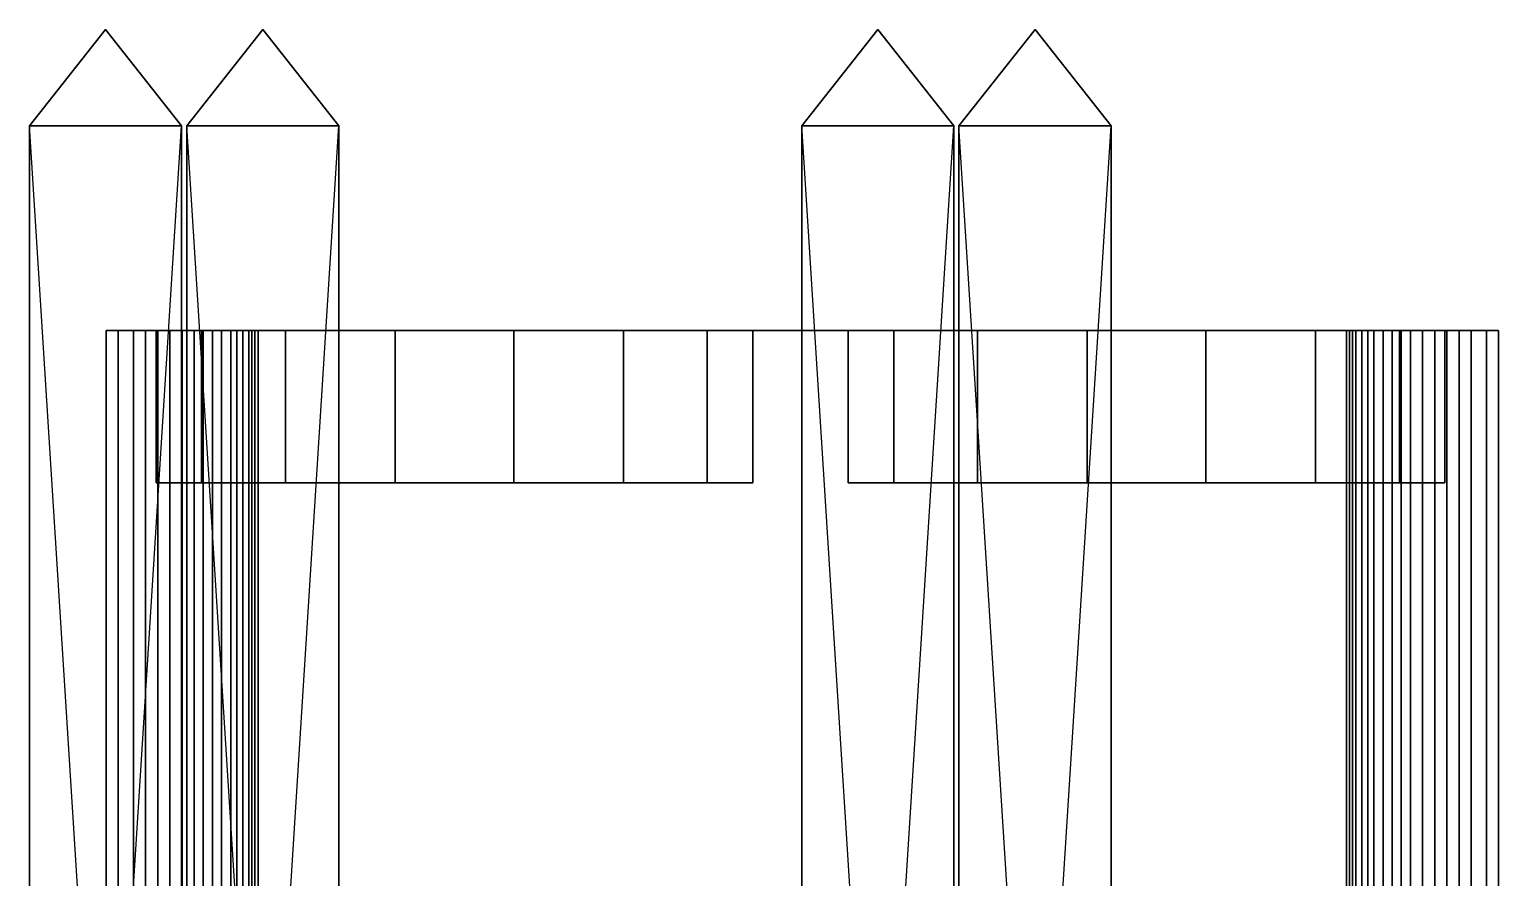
# Model space of a CAD drawing. Extents: x -3564 to 3564, y -219 to 258.
# Drawn here: x -939.8 to -749.6, y 148.1 to 257.9 of the extents above; entities that cross this region are included whole.
import ezdxf

# ---------------------------------------------------------------- set-up
doc = ezdxf.new("R2010")
doc.units = 0
doc.layers.add('UB3D', color=1, linetype='CONTINUOUS')

msp = doc.modelspace()

# ---------------------------------------------------------------- linework, layer by layer
at = {"layer": 'UB3D', "color": 254}
for points in [[(-920.15748, 245.406811, -1320.15748), (-939.84252, 245.406811, -1320.15748), (-930, 257.874016, -1330)], [(-939.84252, 245.406811, -1339.84252), (-920.15748, 245.406811, -1339.84252), (-930, 257.874016, -1330)], [(-939.84252, 245.406811, -1320.15748), (-939.84252, 245.406811, -1339.84252), (-930, 257.874016, -1330)], [(-920.15748, 245.406811, -1339.84252), (-920.15748, 245.406811, -1320.15748), (-930, 257.874016, -1330)], [(-919.47752, 245.406811, 1309.79248), (-899.79248, 245.406811, 1309.79248), (-909.635, 257.874016, 1319.635)], [(-899.79248, 245.406811, 1329.47752), (-919.47752, 245.406811, 1329.47752), (-909.635, 257.874016, 1319.635)], [(-919.47752, 245.406811, 1329.47752), (-919.47752, 245.406811, 1309.79248), (-909.635, 257.874016, 1319.635)], [(-899.79248, 245.406811, 1309.79248), (-899.79248, 245.406811, 1329.47752), (-909.635, 257.874016, 1319.635)], [(-820.15748, 245.406811, -1320.15748), (-839.84252, 245.406811, -1320.15748), (-830, 257.874016, -1330)], [(-839.84252, 245.406811, -1339.84252), (-820.15748, 245.406811, -1339.84252), (-830, 257.874016, -1330)], [(-839.84252, 245.406811, -1320.15748), (-839.84252, 245.406811, -1339.84252), (-830, 257.874016, -1330)], [(-820.15748, 245.406811, -1339.84252), (-820.15748, 245.406811, -1320.15748), (-830, 257.874016, -1330)], [(-819.47752, 245.406811, 1309.79248), (-799.79248, 245.406811, 1309.79248), (-809.635, 257.874016, 1319.635)], [(-799.79248, 245.406811, 1329.47752), (-819.47752, 245.406811, 1329.47752), (-809.635, 257.874016, 1319.635)], [(-819.47752, 245.406811, 1329.47752), (-819.47752, 245.406811, 1309.79248), (-809.635, 257.874016, 1319.635)], [(-799.79248, 245.406811, 1309.79248), (-799.79248, 245.406811, 1329.47752), (-809.635, 257.874016, 1319.635)], [(-920.15748, -66.272953, -1320.15748), (-939.84252, -66.272953, -1320.15748), (-920.15748, 245.406811, -1320.15748)], [(-939.84252, -66.272953, -1320.15748), (-920.15748, 245.406811, -1320.15748), (-939.84252, 245.406811, -1320.15748)], [(-939.84252, -66.272953, -1339.84252), (-920.15748, -66.272953, -1339.84252), (-939.84252, 245.406811, -1339.84252)], [(-920.15748, -66.272953, -1339.84252), (-939.84252, 245.406811, -1339.84252), (-920.15748, 245.406811, -1339.84252)], [(-939.84252, -66.272953, -1320.15748), (-939.84252, -66.272953, -1339.84252), (-939.84252, 245.406811, -1320.15748)], [(-939.84252, -66.272953, -1339.84252), (-939.84252, 245.406811, -1320.15748), (-939.84252, 245.406811, -1339.84252)], [(-920.15748, -66.272953, -1339.84252), (-920.15748, -66.272953, -1320.15748), (-920.15748, 245.406811, -1339.84252)], [(-920.15748, -66.272953, -1320.15748), (-920.15748, 245.406811, -1339.84252), (-920.15748, 245.406811, -1320.15748)], [(-919.47752, -66.272953, 1309.79248), (-899.79248, -66.272953, 1309.79248), (-919.47752, 245.406811, 1309.79248)], [(-899.79248, -66.272953, 1309.79248), (-919.47752, 245.406811, 1309.79248), (-899.79248, 245.406811, 1309.79248)], [(-899.79248, -66.272953, 1329.47752), (-919.47752, -66.272953, 1329.47752), (-899.79248, 245.406811, 1329.47752)], [(-919.47752, -66.272953, 1329.47752), (-899.79248, 245.406811, 1329.47752), (-919.47752, 245.406811, 1329.47752)], [(-919.47752, -66.272953, 1329.47752), (-919.47752, -66.272953, 1309.79248), (-919.47752, 245.406811, 1329.47752)], [(-919.47752, -66.272953, 1309.79248), (-919.47752, 245.406811, 1329.47752), (-919.47752, 245.406811, 1309.79248)], [(-899.79248, -66.272953, 1309.79248), (-899.79248, -66.272953, 1329.47752), (-899.79248, 245.406811, 1309.79248)], [(-899.79248, -66.272953, 1329.47752), (-899.79248, 245.406811, 1309.79248), (-899.79248, 245.406811, 1329.47752)], [(-820.15748, -66.272953, -1320.15748), (-839.84252, -66.272953, -1320.15748), (-820.15748, 245.406811, -1320.15748)], [(-839.84252, -66.272953, -1320.15748), (-820.15748, 245.406811, -1320.15748), (-839.84252, 245.406811, -1320.15748)], [(-839.84252, -66.272953, -1339.84252), (-820.15748, -66.272953, -1339.84252), (-839.84252, 245.406811, -1339.84252)], [(-820.15748, -66.272953, -1339.84252), (-839.84252, 245.406811, -1339.84252), (-820.15748, 245.406811, -1339.84252)], [(-839.84252, -66.272953, -1320.15748), (-839.84252, -66.272953, -1339.84252), (-839.84252, 245.406811, -1320.15748)], [(-839.84252, -66.272953, -1339.84252), (-839.84252, 245.406811, -1320.15748), (-839.84252, 245.406811, -1339.84252)], [(-820.15748, -66.272953, -1339.84252), (-820.15748, -66.272953, -1320.15748), (-820.15748, 245.406811, -1339.84252)], [(-820.15748, -66.272953, -1320.15748), (-820.15748, 245.406811, -1339.84252), (-820.15748, 245.406811, -1320.15748)], [(-819.47752, -66.272953, 1309.79248), (-799.79248, -66.272953, 1309.79248), (-819.47752, 245.406811, 1309.79248)], [(-799.79248, -66.272953, 1309.79248), (-819.47752, 245.406811, 1309.79248), (-799.79248, 245.406811, 1309.79248)], [(-799.79248, -66.272953, 1329.47752), (-819.47752, -66.272953, 1329.47752), (-799.79248, 245.406811, 1329.47752)], [(-819.47752, -66.272953, 1329.47752), (-799.79248, 245.406811, 1329.47752), (-819.47752, 245.406811, 1329.47752)], [(-819.47752, -66.272953, 1329.47752), (-819.47752, -66.272953, 1309.79248), (-819.47752, 245.406811, 1329.47752)], [(-819.47752, -66.272953, 1309.79248), (-819.47752, 245.406811, 1329.47752), (-819.47752, 245.406811, 1309.79248)], [(-799.79248, -66.272953, 1309.79248), (-799.79248, -66.272953, 1329.47752), (-799.79248, 245.406811, 1309.79248)], [(-799.79248, -66.272953, 1329.47752), (-799.79248, 245.406811, 1309.79248), (-799.79248, 245.406811, 1329.47752)]]:
    msp.add_3dface(points, dxfattribs=at)
at = {"layer": 'UB3D', "color": 27}
for points in [[(-749.606299, 41.732283, -687.795276), (-929.92126, 41.732283, -687.795276), (-929.92126, 218.897638, -687.795276), (-749.606299, 218.897638, -687.795276)], [(-929.92126, 41.732283, -687.795276), (-929.92126, 41.732283, -431.889764), (-929.92126, 218.897638, -431.889764), (-929.92126, 218.897638, -687.795276)], [(-929.92126, 41.732283, -431.889764), (-749.606299, 41.732283, -431.889764), (-749.606299, 218.897638, -431.889764), (-929.92126, 218.897638, -431.889764)], [(-929.92126, 218.897638, -431.889764), (-929.92126, 218.897638, -687.795276), (-827.93126, 218.897638, -645.458976)], [(-929.92126, 218.897638, -431.889764), (-827.93126, 218.897638, -645.458976), (-833.809843, 218.897638, -631.26685)], [(-929.92126, 218.897638, -431.889764), (-833.809843, 218.897638, -631.26685), (-833.809843, 218.897638, -615.905433)], [(-929.92126, 218.897638, -431.889764), (-833.809843, 218.897638, -615.905433), (-827.93126, 218.897638, -601.713307)], [(-929.92126, 218.897638, -431.889764), (-827.93126, 218.897638, -601.713307), (-817.069055, 218.897638, -590.851181)], [(-929.92126, 218.897638, -431.889764), (-817.069055, 218.897638, -590.851181), (-802.876929, 218.897638, -584.972598)], [(-929.92126, 218.897638, -431.889764), (-802.876929, 218.897638, -584.972598), (-761.023622, 218.897638, -575.984252)], [(-929.92126, 218.897638, -431.889764), (-761.023622, 218.897638, -575.984252), (-762.204724, 218.897638, -574.80315)], [(-929.92126, 218.897638, -431.889764), (-762.204724, 218.897638, -574.80315), (-763.385827, 218.897638, -573.622047)], [(-929.92126, 218.897638, -431.889764), (-763.385827, 218.897638, -573.622047), (-764.566929, 218.897638, -572.440945)], [(-929.92126, 218.897638, -431.889764), (-764.566929, 218.897638, -572.440945), (-765.748031, 218.897638, -571.259843)], [(-929.92126, 218.897638, -431.889764), (-765.748031, 218.897638, -571.259843), (-766.535433, 218.897638, -569.685039)], [(-929.92126, 218.897638, -431.889764), (-766.535433, 218.897638, -569.685039), (-767.322835, 218.897638, -568.110236)], [(-929.92126, 218.897638, -431.889764), (-767.322835, 218.897638, -568.110236), (-768.110236, 218.897638, -566.535433)], [(-929.92126, 218.897638, -431.889764), (-768.110236, 218.897638, -566.535433), (-768.503937, 218.897638, -564.96063)], [(-929.92126, 218.897638, -431.889764), (-768.503937, 218.897638, -564.96063), (-768.897638, 218.897638, -563.385827)], [(-929.92126, 218.897638, -431.889764), (-768.897638, 218.897638, -563.385827), (-769.291339, 218.897638, -561.417323)], [(-929.92126, 218.897638, -431.889764), (-769.291339, 218.897638, -561.417323), (-769.291339, 218.897638, -559.84252)], [(-929.92126, 218.897638, -431.889764), (-769.291339, 218.897638, -559.84252), (-769.291339, 218.897638, -558.267717)], [(-929.92126, 218.897638, -431.889764), (-769.291339, 218.897638, -558.267717), (-768.897638, 218.897638, -556.299213)], [(-929.92126, 218.897638, -431.889764), (-768.897638, 218.897638, -556.299213), (-768.503937, 218.897638, -554.724409)], [(-929.92126, 218.897638, -431.889764), (-768.503937, 218.897638, -554.724409), (-768.110236, 218.897638, -553.149606)], [(-929.92126, 218.897638, -431.889764), (-768.110236, 218.897638, -553.149606), (-767.322835, 218.897638, -551.574803)], [(-929.92126, 218.897638, -431.889764), (-767.322835, 218.897638, -551.574803), (-766.535433, 218.897638, -550)], [(-929.92126, 218.897638, -431.889764), (-766.535433, 218.897638, -550), (-765.748031, 218.897638, -548.425197)], [(-929.92126, 218.897638, -431.889764), (-765.748031, 218.897638, -548.425197), (-764.566929, 218.897638, -547.244094)], [(-929.92126, 218.897638, -431.889764), (-764.566929, 218.897638, -547.244094), (-763.385827, 218.897638, -546.062992)], [(-929.92126, 218.897638, -431.889764), (-763.385827, 218.897638, -546.062992), (-762.204724, 218.897638, -544.88189)], [(-929.92126, 218.897638, -431.889764), (-762.204724, 218.897638, -544.88189), (-761.023622, 218.897638, -543.700787)], [(-929.92126, 218.897638, -431.889764), (-761.023622, 218.897638, -543.700787), (-759.448819, 218.897638, -542.913386)], [(-929.92126, 218.897638, -431.889764), (-759.448819, 218.897638, -542.913386), (-757.874016, 218.897638, -542.125984)], [(-929.92126, 218.897638, -431.889764), (-757.874016, 218.897638, -542.125984), (-756.299213, 218.897638, -541.338583)], [(-929.92126, 218.897638, -431.889764), (-756.299213, 218.897638, -541.338583), (-754.724409, 218.897638, -540.944882)], [(-929.92126, 218.897638, -431.889764), (-754.724409, 218.897638, -540.944882), (-753.149606, 218.897638, -540.551181)], [(-929.92126, 218.897638, -431.889764), (-753.149606, 218.897638, -540.551181), (-751.181102, 218.897638, -540.15748)], [(-929.92126, 218.897638, -431.889764), (-751.181102, 218.897638, -540.15748), (-749.606299, 218.897638, -431.889764)], [(-749.606299, 218.897638, -687.795276), (-787.515512, 218.897638, -662.199764), (-929.92126, 218.897638, -687.795276)], [(-787.515512, 218.897638, -662.199764), (-929.92126, 218.897638, -687.795276), (-802.876929, 218.897638, -662.199764)], [(-929.92126, 218.897638, -687.795276), (-802.876929, 218.897638, -662.199764), (-817.069055, 218.897638, -656.321181)], [(-827.93126, 218.897638, -645.458976), (-929.92126, 218.897638, -687.795276), (-817.069055, 218.897638, -656.321181)], [(-929.92126, 41.732283, 347.637795), (-749.606299, 41.732283, 347.637795), (-749.606299, 218.897638, 347.637795), (-929.92126, 218.897638, 347.637795)], [(-749.606299, 41.732283, 91.732283), (-929.92126, 41.732283, 91.732283), (-929.92126, 218.897638, 91.732283), (-749.606299, 218.897638, 91.732283)], [(-929.92126, 41.732283, 91.732283), (-929.92126, 41.732283, 200), (-929.92126, 218.897638, 200), (-929.92126, 218.897638, 91.732283)], [(-929.92126, 41.732283, 200), (-928.346457, 41.732283, 200), (-928.346457, 218.897638, 200), (-929.92126, 218.897638, 200)], [(-928.346457, 41.732283, 239.370079), (-929.92126, 41.732283, 239.370079), (-929.92126, 218.897638, 239.370079), (-928.346457, 218.897638, 239.370079)], [(-929.92126, 41.732283, 239.370079), (-929.92126, 41.732283, 347.637795), (-929.92126, 218.897638, 347.637795), (-929.92126, 218.897638, 239.370079)], [(-929.92126, 218.897638, 91.732283), (-749.606299, 218.897638, 91.732283), (-749.606299, 218.897638, 347.637795)], [(-929.92126, 218.897638, 91.732283), (-749.606299, 218.897638, 347.637795), (-862.930945, 218.897638, 250.851181)], [(-929.92126, 218.897638, 91.732283), (-862.930945, 218.897638, 250.851181), (-918.503937, 218.897638, 203.543307)], [(-929.92126, 218.897638, 91.732283), (-918.503937, 218.897638, 203.543307), (-923.228346, 218.897638, 201.181102)], [(-929.92126, 218.897638, 91.732283), (-923.228346, 218.897638, 201.181102), (-926.377953, 218.897638, 200.393701)], [(-929.92126, 218.897638, 91.732283), (-926.377953, 218.897638, 200.393701), (-928.346457, 218.897638, 200)], [(-929.92126, 218.897638, 91.732283), (-928.346457, 218.897638, 200), (-929.92126, 218.897638, 200)], [(-749.606299, 218.897638, 347.637795), (-929.92126, 218.897638, 347.637795), (-892.484488, 218.897638, 322.199764)], [(-929.92126, 218.897638, 347.637795), (-929.92126, 218.897638, 239.370079), (-923.417402, 218.897638, 275.905512)], [(-929.92126, 218.897638, 347.637795), (-923.417402, 218.897638, 275.905512), (-923.417402, 218.897638, 291.266929)], [(-929.92126, 218.897638, 347.637795), (-923.417402, 218.897638, 291.266929), (-917.538819, 218.897638, 305.459055)], [(-929.92126, 218.897638, 347.637795), (-917.538819, 218.897638, 305.459055), (-906.676614, 218.897638, 316.321181)], [(-929.92126, 218.897638, 347.637795), (-906.676614, 218.897638, 316.321181), (-892.484488, 218.897638, 322.199764)], [(-877.123071, 218.897638, 244.972598), (-892.484488, 218.897638, 244.972598), (-929.92126, 218.897638, 239.370079)], [(-877.123071, 218.897638, 244.972598), (-929.92126, 218.897638, 239.370079), (-928.346457, 218.897638, 239.370079)], [(-929.92126, 218.897638, 239.370079), (-892.484488, 218.897638, 244.972598), (-906.676614, 218.897638, 250.851181)], [(-929.92126, 218.897638, 239.370079), (-906.676614, 218.897638, 250.851181), (-917.538819, 218.897638, 261.713386)], [(-929.92126, 218.897638, 239.370079), (-917.538819, 218.897638, 261.713386), (-923.417402, 218.897638, 275.905512)], [(-928.346457, 41.732283, 200), (-926.377953, 41.732283, 200.393701), (-926.377953, 218.897638, 200.393701), (-928.346457, 218.897638, 200)], [(-926.377953, 41.732283, 239.370079), (-928.346457, 41.732283, 239.370079), (-928.346457, 218.897638, 239.370079), (-926.377953, 218.897638, 239.370079)], [(-877.123071, 218.897638, 244.972598), (-928.346457, 218.897638, 239.370079), (-926.377953, 218.897638, 239.370079)], [(-926.377953, 41.732283, 200.393701), (-924.80315, 41.732283, 200.787402), (-924.80315, 218.897638, 200.787402), (-926.377953, 218.897638, 200.393701)], [(-924.80315, 41.732283, 238.976378), (-926.377953, 41.732283, 239.370079), (-926.377953, 218.897638, 239.370079), (-924.80315, 218.897638, 238.976378)], [(-877.123071, 218.897638, 244.972598), (-926.377953, 218.897638, 239.370079), (-924.80315, 218.897638, 238.976378)], [(-926.377953, 218.897638, 200.393701), (-923.228346, 218.897638, 201.181102), (-924.80315, 218.897638, 200.787402)], [(-924.80315, 41.732283, 200.787402), (-923.228346, 41.732283, 201.181102), (-923.228346, 218.897638, 201.181102), (-924.80315, 218.897638, 200.787402)], [(-923.228346, 41.732283, 238.188976), (-924.80315, 41.732283, 238.976378), (-924.80315, 218.897638, 238.976378), (-923.228346, 218.897638, 238.188976)], [(-877.123071, 218.897638, 244.972598), (-924.80315, 218.897638, 238.976378), (-923.228346, 218.897638, 238.188976)], [(-923.228346, 41.732283, 201.181102), (-921.653543, 41.732283, 201.968504), (-921.653543, 218.897638, 201.968504), (-923.228346, 218.897638, 201.181102)], [(-921.653543, 41.732283, 237.795276), (-923.228346, 41.732283, 238.188976), (-923.228346, 218.897638, 238.188976), (-921.653543, 218.897638, 237.795276)], [(-877.123071, 218.897638, 244.972598), (-923.228346, 218.897638, 238.188976), (-921.653543, 218.897638, 237.795276)], [(-921.653543, 218.897638, 201.968504), (-923.228346, 218.897638, 201.181102), (-918.503937, 218.897638, 203.543307)], [(-921.653543, 41.732283, 201.968504), (-920.07874, 41.732283, 202.755906), (-920.07874, 218.897638, 202.755906), (-921.653543, 218.897638, 201.968504)], [(-920.07874, 41.732283, 237.007874), (-921.653543, 41.732283, 237.795276), (-921.653543, 218.897638, 237.795276), (-920.07874, 218.897638, 237.007874)], [(-877.123071, 218.897638, 244.972598), (-921.653543, 218.897638, 237.795276), (-920.07874, 218.897638, 237.007874)], [(-921.653543, 218.897638, 201.968504), (-918.503937, 218.897638, 203.543307), (-920.07874, 218.897638, 202.755906)], [(-920.07874, 41.732283, 202.755906), (-918.503937, 41.732283, 203.543307), (-918.503937, 218.897638, 203.543307), (-920.07874, 218.897638, 202.755906)], [(-918.503937, 41.732283, 235.826772), (-920.07874, 41.732283, 237.007874), (-920.07874, 218.897638, 237.007874), (-918.503937, 218.897638, 235.826772)], [(-877.123071, 218.897638, 244.972598), (-920.07874, 218.897638, 237.007874), (-918.503937, 218.897638, 235.826772)], [(-918.503937, 41.732283, 203.543307), (-917.322835, 41.732283, 204.724409), (-917.322835, 218.897638, 204.724409), (-918.503937, 218.897638, 203.543307)], [(-917.322835, 41.732283, 235.03937), (-918.503937, 41.732283, 235.826772), (-918.503937, 218.897638, 235.826772), (-917.322835, 218.897638, 235.03937)], [(-877.123071, 218.897638, 244.972598), (-918.503937, 218.897638, 235.826772), (-917.322835, 218.897638, 235.03937)], [(-862.930945, 218.897638, 250.851181), (-917.322835, 218.897638, 204.724409), (-918.503937, 218.897638, 203.543307)], [(-917.322835, 41.732283, 204.724409), (-916.141732, 41.732283, 205.905512), (-916.141732, 218.897638, 205.905512), (-917.322835, 218.897638, 204.724409)], [(-916.141732, 41.732283, 233.858268), (-917.322835, 41.732283, 235.03937), (-917.322835, 218.897638, 235.03937), (-916.141732, 218.897638, 233.858268)], [(-877.123071, 218.897638, 244.972598), (-917.322835, 218.897638, 235.03937), (-916.141732, 218.897638, 233.858268)], [(-862.930945, 218.897638, 250.851181), (-916.141732, 218.897638, 205.905512), (-917.322835, 218.897638, 204.724409)], [(-916.141732, 41.732283, 205.905512), (-914.96063, 41.732283, 207.086614), (-914.96063, 218.897638, 207.086614), (-916.141732, 218.897638, 205.905512)], [(-914.96063, 41.732283, 232.283465), (-916.141732, 41.732283, 233.858268), (-916.141732, 218.897638, 233.858268), (-914.96063, 218.897638, 232.283465)], [(-877.123071, 218.897638, 244.972598), (-916.141732, 218.897638, 233.858268), (-914.96063, 218.897638, 232.283465)], [(-862.930945, 218.897638, 250.851181), (-914.96063, 218.897638, 207.086614), (-916.141732, 218.897638, 205.905512)], [(-914.96063, 41.732283, 207.086614), (-913.779528, 41.732283, 208.661417), (-913.779528, 218.897638, 208.661417), (-914.96063, 218.897638, 207.086614)], [(-913.779528, 41.732283, 231.102362), (-914.96063, 41.732283, 232.283465), (-914.96063, 218.897638, 232.283465), (-913.779528, 218.897638, 231.102362)], [(-877.123071, 218.897638, 244.972598), (-914.96063, 218.897638, 232.283465), (-913.779528, 218.897638, 231.102362)], [(-862.930945, 218.897638, 250.851181), (-913.779528, 218.897638, 208.661417), (-914.96063, 218.897638, 207.086614)], [(-913.779528, 41.732283, 208.661417), (-912.992126, 41.732283, 209.84252), (-912.992126, 218.897638, 209.84252), (-913.779528, 218.897638, 208.661417)], [(-912.992126, 41.732283, 229.527559), (-913.779528, 41.732283, 231.102362), (-913.779528, 218.897638, 231.102362), (-912.992126, 218.897638, 229.527559)], [(-877.123071, 218.897638, 244.972598), (-913.779528, 218.897638, 231.102362), (-912.992126, 218.897638, 229.527559)], [(-862.930945, 218.897638, 250.851181), (-912.992126, 218.897638, 209.84252), (-913.779528, 218.897638, 208.661417)], [(-912.992126, 41.732283, 209.84252), (-912.204724, 41.732283, 211.417323), (-912.204724, 218.897638, 211.417323), (-912.992126, 218.897638, 209.84252)], [(-912.204724, 41.732283, 227.952756), (-912.992126, 41.732283, 229.527559), (-912.992126, 218.897638, 229.527559), (-912.204724, 218.897638, 227.952756)], [(-877.123071, 218.897638, 244.972598), (-912.992126, 218.897638, 229.527559), (-862.930945, 218.897638, 250.851181)], [(-862.930945, 218.897638, 250.851181), (-912.992126, 218.897638, 229.527559), (-912.204724, 218.897638, 227.952756)], [(-862.930945, 218.897638, 250.851181), (-912.204724, 218.897638, 211.417323), (-912.992126, 218.897638, 209.84252)], [(-912.204724, 41.732283, 211.417323), (-911.417323, 41.732283, 212.992126), (-911.417323, 218.897638, 212.992126), (-912.204724, 218.897638, 211.417323)], [(-911.417323, 41.732283, 226.377953), (-912.204724, 41.732283, 227.952756), (-912.204724, 218.897638, 227.952756), (-911.417323, 218.897638, 226.377953)], [(-862.930945, 218.897638, 250.851181), (-912.204724, 218.897638, 227.952756), (-911.417323, 218.897638, 226.377953)], [(-862.930945, 218.897638, 250.851181), (-911.417323, 218.897638, 212.992126), (-912.204724, 218.897638, 211.417323)], [(-911.417323, 41.732283, 212.992126), (-911.023622, 41.732283, 214.566929), (-911.023622, 218.897638, 214.566929), (-911.417323, 218.897638, 212.992126)], [(-911.023622, 41.732283, 224.80315), (-911.417323, 41.732283, 226.377953), (-911.417323, 218.897638, 226.377953), (-911.023622, 218.897638, 224.80315)], [(-862.930945, 218.897638, 250.851181), (-911.417323, 218.897638, 226.377953), (-911.023622, 218.897638, 224.80315)], [(-862.930945, 218.897638, 250.851181), (-911.023622, 218.897638, 214.566929), (-911.417323, 218.897638, 212.992126)], [(-911.023622, 41.732283, 214.566929), (-910.629921, 41.732283, 216.535433), (-910.629921, 218.897638, 216.535433), (-911.023622, 218.897638, 214.566929)], [(-910.629921, 41.732283, 223.228346), (-911.023622, 41.732283, 224.80315), (-911.023622, 218.897638, 224.80315), (-910.629921, 218.897638, 223.228346)], [(-862.930945, 218.897638, 250.851181), (-911.023622, 218.897638, 224.80315), (-910.629921, 218.897638, 223.228346)], [(-862.930945, 218.897638, 250.851181), (-910.629921, 218.897638, 216.535433), (-911.023622, 218.897638, 214.566929)], [(-910.629921, 41.732283, 216.535433), (-910.23622, 41.732283, 218.110236), (-910.23622, 218.897638, 218.110236), (-910.629921, 218.897638, 216.535433)], [(-910.23622, 41.732283, 221.653543), (-910.629921, 41.732283, 223.228346), (-910.629921, 218.897638, 223.228346), (-910.23622, 218.897638, 221.653543)], [(-862.930945, 218.897638, 250.851181), (-910.629921, 218.897638, 223.228346), (-910.23622, 218.897638, 221.653543)], [(-862.930945, 218.897638, 250.851181), (-910.23622, 218.897638, 218.110236), (-910.629921, 218.897638, 216.535433)], [(-910.23622, 41.732283, 218.110236), (-910.23622, 41.732283, 219.685039), (-910.23622, 218.897638, 219.685039), (-910.23622, 218.897638, 218.110236)], [(-910.23622, 41.732283, 219.685039), (-910.23622, 41.732283, 221.653543), (-910.23622, 218.897638, 221.653543), (-910.23622, 218.897638, 219.685039)], [(-862.930945, 218.897638, 250.851181), (-910.23622, 218.897638, 221.653543), (-910.23622, 218.897638, 219.685039)], [(-862.930945, 218.897638, 250.851181), (-910.23622, 218.897638, 219.685039), (-910.23622, 218.897638, 218.110236)], [(-749.606299, 218.897638, 347.637795), (-892.484488, 218.897638, 322.199764), (-877.123071, 218.897638, 322.199764)], [(-749.606299, 218.897638, 347.637795), (-877.123071, 218.897638, 322.199764), (-862.930945, 218.897638, 316.321181)], [(-749.606299, 218.897638, 347.637795), (-862.930945, 218.897638, 316.321181), (-852.068819, 218.897638, 305.459055)], [(-749.606299, 218.897638, 347.637795), (-852.068819, 218.897638, 261.713386), (-862.930945, 218.897638, 250.851181)], [(-749.606299, 218.897638, 347.637795), (-852.068819, 218.897638, 305.459055), (-846.190236, 218.897638, 291.266929)], [(-749.606299, 218.897638, 347.637795), (-846.190236, 218.897638, 275.905512), (-852.068819, 218.897638, 261.713386)], [(-749.606299, 218.897638, 347.637795), (-846.190236, 218.897638, 291.266929), (-846.190236, 218.897638, 275.905512)], [(-751.181102, 218.897638, -579.527559), (-753.149606, 218.897638, -579.133858), (-802.876929, 218.897638, -584.972598)], [(-753.149606, 218.897638, -579.133858), (-802.876929, 218.897638, -584.972598), (-756.299213, 218.897638, -578.346457)], [(-802.876929, 218.897638, -584.972598), (-756.299213, 218.897638, -578.346457), (-761.023622, 218.897638, -575.984252)], [(-749.606299, 218.897638, -579.527559), (-751.181102, 218.897638, -579.527559), (-802.876929, 218.897638, -584.972598)], [(-749.606299, 218.897638, -579.527559), (-802.876929, 218.897638, -584.972598), (-787.515512, 218.897638, -584.972598)], [(-749.606299, 218.897638, -579.527559), (-787.515512, 218.897638, -584.972598), (-773.323386, 218.897638, -590.851181)], [(-773.323386, 218.897638, -656.321181), (-749.606299, 218.897638, -687.795276), (-787.515512, 218.897638, -662.199764)], [(-749.606299, 218.897638, -579.527559), (-773.323386, 218.897638, -590.851181), (-762.46126, 218.897638, -601.713307)], [(-762.46126, 218.897638, -645.458976), (-773.323386, 218.897638, -656.321181), (-749.606299, 218.897638, -687.795276)], [(-768.897638, 41.732283, -556.299213), (-769.291339, 41.732283, -558.267717), (-769.291339, 218.897638, -558.267717), (-768.897638, 218.897638, -556.299213)], [(-769.291339, 41.732283, -558.267717), (-769.291339, 41.732283, -559.84252), (-769.291339, 218.897638, -559.84252), (-769.291339, 218.897638, -558.267717)], [(-769.291339, 41.732283, -559.84252), (-769.291339, 41.732283, -561.417323), (-769.291339, 218.897638, -561.417323), (-769.291339, 218.897638, -559.84252)], [(-769.291339, 41.732283, -561.417323), (-768.897638, 41.732283, -563.385827), (-768.897638, 218.897638, -563.385827), (-769.291339, 218.897638, -561.417323)], [(-768.503937, 41.732283, -554.724409), (-768.897638, 41.732283, -556.299213), (-768.897638, 218.897638, -556.299213), (-768.503937, 218.897638, -554.724409)], [(-768.897638, 41.732283, -563.385827), (-768.503937, 41.732283, -564.96063), (-768.503937, 218.897638, -564.96063), (-768.897638, 218.897638, -563.385827)], [(-768.110236, 41.732283, -553.149606), (-768.503937, 41.732283, -554.724409), (-768.503937, 218.897638, -554.724409), (-768.110236, 218.897638, -553.149606)], [(-768.503937, 41.732283, -564.96063), (-768.110236, 41.732283, -566.535433), (-768.110236, 218.897638, -566.535433), (-768.503937, 218.897638, -564.96063)], [(-767.322835, 41.732283, -551.574803), (-768.110236, 41.732283, -553.149606), (-768.110236, 218.897638, -553.149606), (-767.322835, 218.897638, -551.574803)], [(-768.110236, 41.732283, -566.535433), (-767.322835, 41.732283, -568.110236), (-767.322835, 218.897638, -568.110236), (-768.110236, 218.897638, -566.535433)], [(-766.535433, 41.732283, -550), (-767.322835, 41.732283, -551.574803), (-767.322835, 218.897638, -551.574803), (-766.535433, 218.897638, -550)], [(-767.322835, 41.732283, -568.110236), (-766.535433, 41.732283, -569.685039), (-766.535433, 218.897638, -569.685039), (-767.322835, 218.897638, -568.110236)], [(-765.748031, 41.732283, -548.425197), (-766.535433, 41.732283, -550), (-766.535433, 218.897638, -550), (-765.748031, 218.897638, -548.425197)], [(-766.535433, 41.732283, -569.685039), (-765.748031, 41.732283, -571.259843), (-765.748031, 218.897638, -571.259843), (-766.535433, 218.897638, -569.685039)], [(-764.566929, 41.732283, -547.244094), (-765.748031, 41.732283, -548.425197), (-765.748031, 218.897638, -548.425197), (-764.566929, 218.897638, -547.244094)], [(-765.748031, 41.732283, -571.259843), (-764.566929, 41.732283, -572.440945), (-764.566929, 218.897638, -572.440945), (-765.748031, 218.897638, -571.259843)], [(-763.385827, 41.732283, -546.062992), (-764.566929, 41.732283, -547.244094), (-764.566929, 218.897638, -547.244094), (-763.385827, 218.897638, -546.062992)], [(-764.566929, 41.732283, -572.440945), (-763.385827, 41.732283, -573.622047), (-763.385827, 218.897638, -573.622047), (-764.566929, 218.897638, -572.440945)], [(-762.204724, 41.732283, -544.88189), (-763.385827, 41.732283, -546.062992), (-763.385827, 218.897638, -546.062992), (-762.204724, 218.897638, -544.88189)], [(-763.385827, 41.732283, -573.622047), (-762.204724, 41.732283, -574.80315), (-762.204724, 218.897638, -574.80315), (-763.385827, 218.897638, -573.622047)], [(-749.606299, 218.897638, -579.527559), (-762.46126, 218.897638, -601.713307), (-756.582677, 218.897638, -615.905433)], [(-762.46126, 218.897638, -645.458976), (-749.606299, 218.897638, -687.795276), (-756.582677, 218.897638, -631.26685)], [(-761.023622, 41.732283, -543.700787), (-762.204724, 41.732283, -544.88189), (-762.204724, 218.897638, -544.88189), (-761.023622, 218.897638, -543.700787)], [(-762.204724, 41.732283, -574.80315), (-761.023622, 41.732283, -575.984252), (-761.023622, 218.897638, -575.984252), (-762.204724, 218.897638, -574.80315)], [(-759.448819, 41.732283, -542.913386), (-761.023622, 41.732283, -543.700787), (-761.023622, 218.897638, -543.700787), (-759.448819, 218.897638, -542.913386)], [(-761.023622, 41.732283, -575.984252), (-759.448819, 41.732283, -576.771654), (-759.448819, 218.897638, -576.771654), (-761.023622, 218.897638, -575.984252)], [(-756.299213, 218.897638, -578.346457), (-761.023622, 218.897638, -575.984252), (-757.874016, 218.897638, -577.559055)], [(-761.023622, 218.897638, -575.984252), (-757.874016, 218.897638, -577.559055), (-759.448819, 218.897638, -576.771654)], [(-757.874016, 41.732283, -542.125984), (-759.448819, 41.732283, -542.913386), (-759.448819, 218.897638, -542.913386), (-757.874016, 218.897638, -542.125984)], [(-759.448819, 41.732283, -576.771654), (-757.874016, 41.732283, -577.559055), (-757.874016, 218.897638, -577.559055), (-759.448819, 218.897638, -576.771654)], [(-756.299213, 41.732283, -541.338583), (-757.874016, 41.732283, -542.125984), (-757.874016, 218.897638, -542.125984), (-756.299213, 218.897638, -541.338583)], [(-757.874016, 41.732283, -577.559055), (-756.299213, 41.732283, -578.346457), (-756.299213, 218.897638, -578.346457), (-757.874016, 218.897638, -577.559055)], [(-749.606299, 218.897638, -579.527559), (-756.582677, 218.897638, -615.905433), (-756.582677, 218.897638, -631.26685)], [(-749.606299, 218.897638, -579.527559), (-756.582677, 218.897638, -631.26685), (-749.606299, 218.897638, -687.795276)], [(-754.724409, 41.732283, -540.944882), (-756.299213, 41.732283, -541.338583), (-756.299213, 218.897638, -541.338583), (-754.724409, 218.897638, -540.944882)], [(-756.299213, 41.732283, -578.346457), (-754.724409, 41.732283, -578.740157), (-754.724409, 218.897638, -578.740157), (-756.299213, 218.897638, -578.346457)], [(-756.299213, 218.897638, -578.346457), (-753.149606, 218.897638, -579.133858), (-754.724409, 218.897638, -578.740157)], [(-753.149606, 41.732283, -540.551181), (-754.724409, 41.732283, -540.944882), (-754.724409, 218.897638, -540.944882), (-753.149606, 218.897638, -540.551181)], [(-754.724409, 41.732283, -578.740157), (-753.149606, 41.732283, -579.133858), (-753.149606, 218.897638, -579.133858), (-754.724409, 218.897638, -578.740157)], [(-751.181102, 41.732283, -540.15748), (-753.149606, 41.732283, -540.551181), (-753.149606, 218.897638, -540.551181), (-751.181102, 218.897638, -540.15748)], [(-753.149606, 41.732283, -579.133858), (-751.181102, 41.732283, -579.527559), (-751.181102, 218.897638, -579.527559), (-753.149606, 218.897638, -579.133858)], [(-749.606299, 41.732283, -540.15748), (-751.181102, 41.732283, -540.15748), (-751.181102, 218.897638, -540.15748), (-749.606299, 218.897638, -540.15748)], [(-751.181102, 41.732283, -579.527559), (-749.606299, 41.732283, -579.527559), (-749.606299, 218.897638, -579.527559), (-751.181102, 218.897638, -579.527559)], [(-749.606299, 218.897638, -431.889764), (-751.181102, 218.897638, -540.15748), (-749.606299, 218.897638, -540.15748)], [(-749.606299, 41.732283, -431.889764), (-749.606299, 41.732283, -540.15748), (-749.606299, 218.897638, -540.15748), (-749.606299, 218.897638, -431.889764)], [(-749.606299, 41.732283, -579.527559), (-749.606299, 41.732283, -687.795276), (-749.606299, 218.897638, -687.795276), (-749.606299, 218.897638, -579.527559)], [(-749.606299, 41.732283, 347.637795), (-749.606299, 41.732283, 91.732283), (-749.606299, 218.897638, 91.732283), (-749.606299, 218.897638, 347.637795)]]:
    msp.add_3dface(points, dxfattribs=at)
at = {"layer": 'UB3D', "color": 29}
for points in [[(-917.538819, 218.897638, 305.459055), (-917.538819, 199.212598, 305.459055), (-923.417402, 199.212598, 291.266929), (-923.417402, 218.897638, 291.266929)], [(-923.417402, 218.897638, 291.266929), (-923.417402, 199.212598, 291.266929), (-923.417402, 199.212598, 275.905512), (-923.417402, 218.897638, 275.905512)], [(-923.417402, 218.897638, 275.905512), (-923.417402, 199.212598, 275.905512), (-917.538819, 199.212598, 261.713386), (-917.538819, 218.897638, 261.713386)], [(-846.190236, 218.897638, 275.905512), (-917.538819, 218.897638, 261.713386), (-923.417402, 218.897638, 275.905512)], [(-846.190236, 218.897638, 275.905512), (-923.417402, 218.897638, 275.905512), (-923.417402, 218.897638, 291.266929)], [(-846.190236, 218.897638, 275.905512), (-923.417402, 218.897638, 291.266929), (-917.538819, 218.897638, 305.459055)], [(-906.676614, 218.897638, 316.321181), (-906.676614, 199.212598, 316.321181), (-917.538819, 199.212598, 305.459055), (-917.538819, 218.897638, 305.459055)], [(-917.538819, 218.897638, 261.713386), (-917.538819, 199.212598, 261.713386), (-906.676614, 199.212598, 250.851181), (-906.676614, 218.897638, 250.851181)], [(-846.190236, 218.897638, 275.905512), (-906.676614, 218.897638, 250.851181), (-917.538819, 218.897638, 261.713386)], [(-846.190236, 218.897638, 275.905512), (-917.538819, 218.897638, 305.459055), (-906.676614, 218.897638, 316.321181)], [(-892.484488, 218.897638, 322.199764), (-892.484488, 199.212598, 322.199764), (-906.676614, 199.212598, 316.321181), (-906.676614, 218.897638, 316.321181)], [(-906.676614, 218.897638, 250.851181), (-906.676614, 199.212598, 250.851181), (-892.484488, 199.212598, 244.972598), (-892.484488, 218.897638, 244.972598)], [(-846.190236, 218.897638, 275.905512), (-892.484488, 218.897638, 244.972598), (-906.676614, 218.897638, 250.851181)], [(-846.190236, 218.897638, 275.905512), (-906.676614, 218.897638, 316.321181), (-892.484488, 218.897638, 322.199764)], [(-877.123071, 218.897638, 322.199764), (-877.123071, 199.212598, 322.199764), (-892.484488, 199.212598, 322.199764), (-892.484488, 218.897638, 322.199764)], [(-892.484488, 218.897638, 244.972598), (-892.484488, 199.212598, 244.972598), (-877.123071, 199.212598, 244.972598), (-877.123071, 218.897638, 244.972598)], [(-846.190236, 218.897638, 275.905512), (-877.123071, 218.897638, 244.972598), (-892.484488, 218.897638, 244.972598)], [(-846.190236, 218.897638, 275.905512), (-892.484488, 218.897638, 322.199764), (-877.123071, 218.897638, 322.199764)], [(-862.930945, 218.897638, 316.321181), (-862.930945, 199.212598, 316.321181), (-877.123071, 199.212598, 322.199764), (-877.123071, 218.897638, 322.199764)], [(-877.123071, 218.897638, 244.972598), (-877.123071, 199.212598, 244.972598), (-862.930945, 199.212598, 250.851181), (-862.930945, 218.897638, 250.851181)], [(-846.190236, 218.897638, 275.905512), (-862.930945, 218.897638, 250.851181), (-877.123071, 218.897638, 244.972598)], [(-846.190236, 218.897638, 275.905512), (-877.123071, 218.897638, 322.199764), (-862.930945, 218.897638, 316.321181)], [(-852.068819, 218.897638, 305.459055), (-852.068819, 199.212598, 305.459055), (-862.930945, 199.212598, 316.321181), (-862.930945, 218.897638, 316.321181)], [(-862.930945, 218.897638, 250.851181), (-862.930945, 199.212598, 250.851181), (-852.068819, 199.212598, 261.713386), (-852.068819, 218.897638, 261.713386)], [(-846.190236, 218.897638, 275.905512), (-852.068819, 218.897638, 261.713386), (-862.930945, 218.897638, 250.851181)], [(-846.190236, 218.897638, 275.905512), (-862.930945, 218.897638, 316.321181), (-852.068819, 218.897638, 305.459055)], [(-846.190236, 218.897638, 291.266929), (-846.190236, 199.212598, 291.266929), (-852.068819, 199.212598, 305.459055), (-852.068819, 218.897638, 305.459055)], [(-852.068819, 218.897638, 261.713386), (-852.068819, 199.212598, 261.713386), (-846.190236, 199.212598, 275.905512), (-846.190236, 218.897638, 275.905512)], [(-846.190236, 218.897638, 275.905512), (-852.068819, 218.897638, 305.459055), (-846.190236, 218.897638, 291.266929)], [(-846.190236, 218.897638, 275.905512), (-846.190236, 199.212598, 275.905512), (-846.190236, 199.212598, 291.266929), (-846.190236, 218.897638, 291.266929)], [(-827.93126, 218.897638, -601.713307), (-827.93126, 199.212598, -601.713307), (-833.809843, 199.212598, -615.905433), (-833.809843, 218.897638, -615.905433)], [(-833.809843, 218.897638, -615.905433), (-833.809843, 199.212598, -615.905433), (-833.809843, 199.212598, -631.26685), (-833.809843, 218.897638, -631.26685)], [(-833.809843, 218.897638, -631.26685), (-833.809843, 199.212598, -631.26685), (-827.93126, 199.212598, -645.458976), (-827.93126, 218.897638, -645.458976)], [(-756.582677, 218.897638, -631.26685), (-827.93126, 218.897638, -645.458976), (-833.809843, 218.897638, -631.26685)], [(-756.582677, 218.897638, -631.26685), (-833.809843, 218.897638, -631.26685), (-833.809843, 218.897638, -615.905433)], [(-756.582677, 218.897638, -631.26685), (-833.809843, 218.897638, -615.905433), (-827.93126, 218.897638, -601.713307)], [(-817.069055, 218.897638, -590.851181), (-817.069055, 199.212598, -590.851181), (-827.93126, 199.212598, -601.713307), (-827.93126, 218.897638, -601.713307)], [(-827.93126, 218.897638, -645.458976), (-827.93126, 199.212598, -645.458976), (-817.069055, 199.212598, -656.321181), (-817.069055, 218.897638, -656.321181)], [(-756.582677, 218.897638, -631.26685), (-817.069055, 218.897638, -656.321181), (-827.93126, 218.897638, -645.458976)], [(-756.582677, 218.897638, -631.26685), (-827.93126, 218.897638, -601.713307), (-817.069055, 218.897638, -590.851181)], [(-802.876929, 218.897638, -584.972598), (-802.876929, 199.212598, -584.972598), (-817.069055, 199.212598, -590.851181), (-817.069055, 218.897638, -590.851181)], [(-817.069055, 218.897638, -656.321181), (-817.069055, 199.212598, -656.321181), (-802.876929, 199.212598, -662.199764), (-802.876929, 218.897638, -662.199764)], [(-756.582677, 218.897638, -631.26685), (-802.876929, 218.897638, -662.199764), (-817.069055, 218.897638, -656.321181)], [(-756.582677, 218.897638, -631.26685), (-817.069055, 218.897638, -590.851181), (-802.876929, 218.897638, -584.972598)], [(-787.515512, 218.897638, -584.972598), (-787.515512, 199.212598, -584.972598), (-802.876929, 199.212598, -584.972598), (-802.876929, 218.897638, -584.972598)], [(-802.876929, 218.897638, -662.199764), (-802.876929, 199.212598, -662.199764), (-787.515512, 199.212598, -662.199764), (-787.515512, 218.897638, -662.199764)], [(-756.582677, 218.897638, -631.26685), (-787.515512, 218.897638, -662.199764), (-802.876929, 218.897638, -662.199764)], [(-756.582677, 218.897638, -631.26685), (-802.876929, 218.897638, -584.972598), (-787.515512, 218.897638, -584.972598)], [(-773.323386, 218.897638, -590.851181), (-773.323386, 199.212598, -590.851181), (-787.515512, 199.212598, -584.972598), (-787.515512, 218.897638, -584.972598)], [(-787.515512, 218.897638, -662.199764), (-787.515512, 199.212598, -662.199764), (-773.323386, 199.212598, -656.321181), (-773.323386, 218.897638, -656.321181)], [(-756.582677, 218.897638, -631.26685), (-773.323386, 218.897638, -656.321181), (-787.515512, 218.897638, -662.199764)], [(-756.582677, 218.897638, -631.26685), (-787.515512, 218.897638, -584.972598), (-773.323386, 218.897638, -590.851181)], [(-762.46126, 218.897638, -601.713307), (-762.46126, 199.212598, -601.713307), (-773.323386, 199.212598, -590.851181), (-773.323386, 218.897638, -590.851181)], [(-773.323386, 218.897638, -656.321181), (-773.323386, 199.212598, -656.321181), (-762.46126, 199.212598, -645.458976), (-762.46126, 218.897638, -645.458976)], [(-756.582677, 218.897638, -631.26685), (-762.46126, 218.897638, -645.458976), (-773.323386, 218.897638, -656.321181)], [(-756.582677, 218.897638, -631.26685), (-773.323386, 218.897638, -590.851181), (-762.46126, 218.897638, -601.713307)], [(-756.582677, 218.897638, -615.905433), (-756.582677, 199.212598, -615.905433), (-762.46126, 199.212598, -601.713307), (-762.46126, 218.897638, -601.713307)], [(-762.46126, 218.897638, -645.458976), (-762.46126, 199.212598, -645.458976), (-756.582677, 199.212598, -631.26685), (-756.582677, 218.897638, -631.26685)], [(-756.582677, 218.897638, -631.26685), (-762.46126, 218.897638, -601.713307), (-756.582677, 218.897638, -615.905433)], [(-756.582677, 218.897638, -631.26685), (-756.582677, 199.212598, -631.26685), (-756.582677, 199.212598, -615.905433), (-756.582677, 218.897638, -615.905433)], [(-846.190236, 199.212598, 291.266929), (-917.538819, 199.212598, 305.459055), (-923.417402, 199.212598, 291.266929)], [(-846.190236, 199.212598, 291.266929), (-923.417402, 199.212598, 291.266929), (-923.417402, 199.212598, 275.905512)], [(-846.190236, 199.212598, 291.266929), (-923.417402, 199.212598, 275.905512), (-917.538819, 199.212598, 261.713386)], [(-846.190236, 199.212598, 291.266929), (-906.676614, 199.212598, 316.321181), (-917.538819, 199.212598, 305.459055)], [(-846.190236, 199.212598, 291.266929), (-917.538819, 199.212598, 261.713386), (-906.676614, 199.212598, 250.851181)], [(-846.190236, 199.212598, 291.266929), (-892.484488, 199.212598, 322.199764), (-906.676614, 199.212598, 316.321181)], [(-846.190236, 199.212598, 291.266929), (-906.676614, 199.212598, 250.851181), (-892.484488, 199.212598, 244.972598)], [(-846.190236, 199.212598, 291.266929), (-877.123071, 199.212598, 322.199764), (-892.484488, 199.212598, 322.199764)], [(-846.190236, 199.212598, 291.266929), (-892.484488, 199.212598, 244.972598), (-877.123071, 199.212598, 244.972598)], [(-846.190236, 199.212598, 291.266929), (-862.930945, 199.212598, 316.321181), (-877.123071, 199.212598, 322.199764)], [(-846.190236, 199.212598, 291.266929), (-877.123071, 199.212598, 244.972598), (-862.930945, 199.212598, 250.851181)], [(-846.190236, 199.212598, 291.266929), (-852.068819, 199.212598, 305.459055), (-862.930945, 199.212598, 316.321181)], [(-846.190236, 199.212598, 291.266929), (-862.930945, 199.212598, 250.851181), (-852.068819, 199.212598, 261.713386)], [(-846.190236, 199.212598, 291.266929), (-852.068819, 199.212598, 261.713386), (-846.190236, 199.212598, 275.905512)], [(-756.582677, 199.212598, -615.905433), (-827.93126, 199.212598, -601.713307), (-833.809843, 199.212598, -615.905433)], [(-756.582677, 199.212598, -615.905433), (-833.809843, 199.212598, -615.905433), (-833.809843, 199.212598, -631.26685)], [(-756.582677, 199.212598, -615.905433), (-833.809843, 199.212598, -631.26685), (-827.93126, 199.212598, -645.458976)], [(-756.582677, 199.212598, -615.905433), (-817.069055, 199.212598, -590.851181), (-827.93126, 199.212598, -601.713307)], [(-756.582677, 199.212598, -615.905433), (-827.93126, 199.212598, -645.458976), (-817.069055, 199.212598, -656.321181)], [(-756.582677, 199.212598, -615.905433), (-802.876929, 199.212598, -584.972598), (-817.069055, 199.212598, -590.851181)], [(-756.582677, 199.212598, -615.905433), (-817.069055, 199.212598, -656.321181), (-802.876929, 199.212598, -662.199764)], [(-756.582677, 199.212598, -615.905433), (-787.515512, 199.212598, -584.972598), (-802.876929, 199.212598, -584.972598)], [(-756.582677, 199.212598, -615.905433), (-802.876929, 199.212598, -662.199764), (-787.515512, 199.212598, -662.199764)], [(-756.582677, 199.212598, -615.905433), (-773.323386, 199.212598, -590.851181), (-787.515512, 199.212598, -584.972598)], [(-756.582677, 199.212598, -615.905433), (-787.515512, 199.212598, -662.199764), (-773.323386, 199.212598, -656.321181)], [(-756.582677, 199.212598, -615.905433), (-762.46126, 199.212598, -601.713307), (-773.323386, 199.212598, -590.851181)], [(-756.582677, 199.212598, -615.905433), (-773.323386, 199.212598, -656.321181), (-762.46126, 199.212598, -645.458976)], [(-756.582677, 199.212598, -615.905433), (-762.46126, 199.212598, -645.458976), (-756.582677, 199.212598, -631.26685)]]:
    msp.add_3dface(points, dxfattribs=at)

doc.saveas('drawing.dxf')
